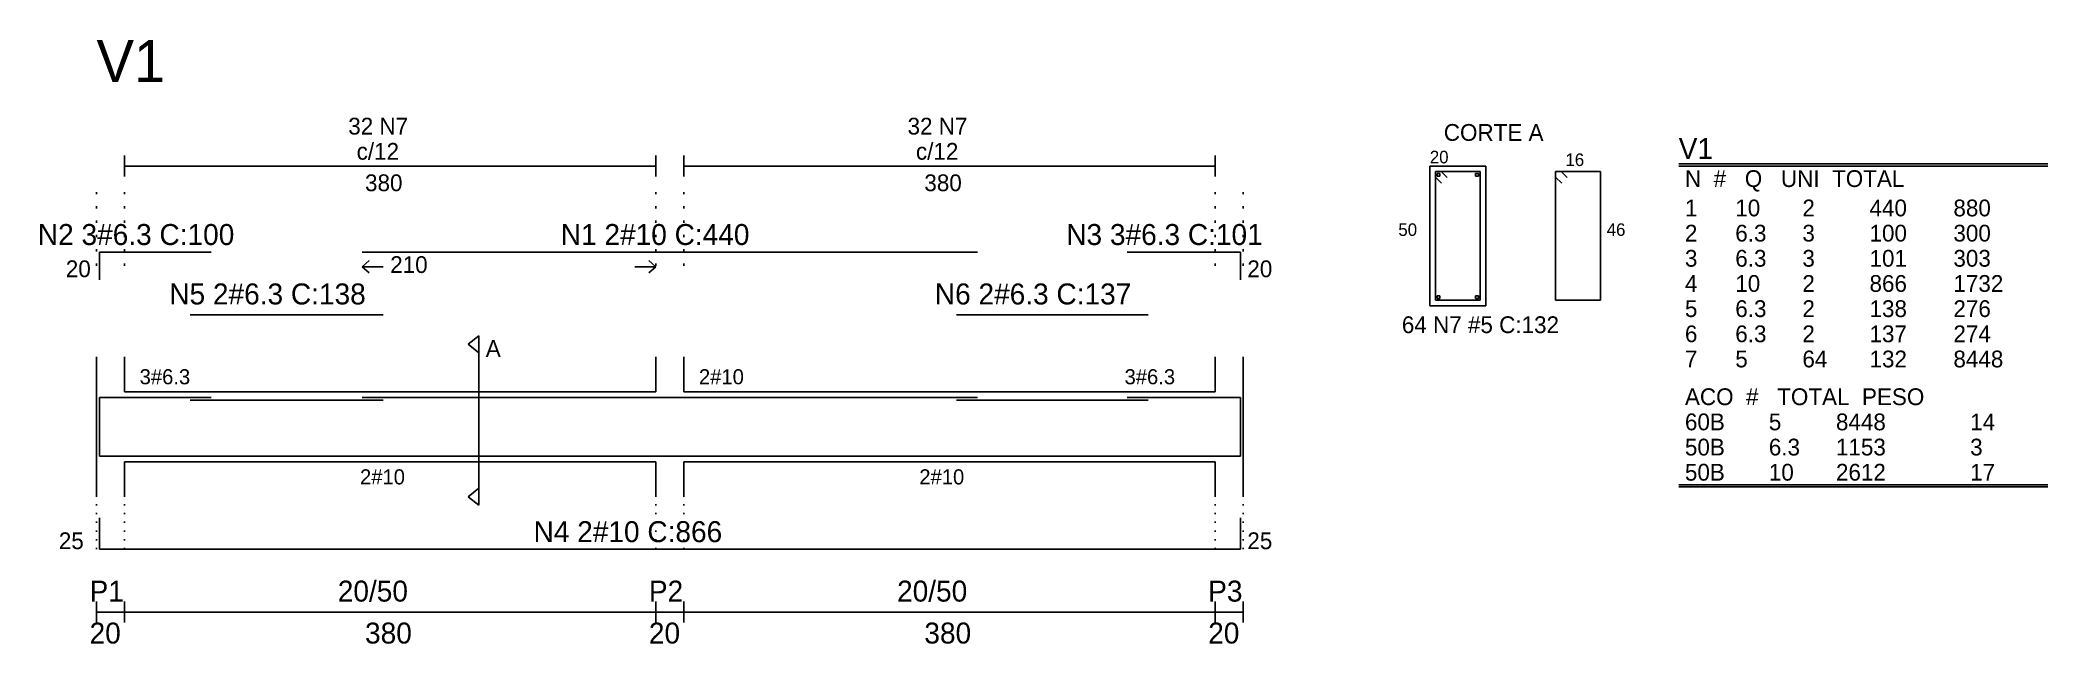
# Model space of a CAD drawing. Header units: metres. Extents: x 2596 to 16955, y 1573 to 5890.
import ezdxf

# ---------------------------------------------------------------- set-up
doc = ezdxf.new("R2010")
doc.units = ezdxf.units.M

msp = doc.modelspace()

# ---------------------------------------------------------------- linework, layer by layer
at = {"layer": 'COTAS'}
for p, q in [((3200, 4915), (3200, 5065)), ((7000, 4915), (7000, 5065)), ((7200, 4915), (7200, 5065)), ((11000, 4915), (11000, 5065)), ((3200, 4990), (7000, 4990)), ((7200, 4990), (11000, 4990)), ((4900, 4270), (4950, 4315)), ((7000, 4270), (6950, 4315)), ((4900, 4270), (5050, 4270)), ((4900, 4270), (4950, 4225)), ((7000, 4270), (6850, 4270)), ((7000, 4270), (6950, 4225)), ((3000, 1725), (3000, 1875)), ((3000, 1725), (3000, 1875)), ((3200, 1725), (3200, 1875)), ((7000, 1725), (7000, 1875)), ((7200, 1725), (7200, 1875)), ((11000, 1725), (11000, 1875)), ((11200, 1725), (11200, 1875)), ((11200, 1725), (11200, 1875)), ((3000, 1800), (11200, 1800))]:
    msp.add_line(p, q, dxfattribs=at)
at = {"layer": 'FERRO'}
for p, q in [((13435, 4950), (13755, 4950)), ((13435, 4950), (13435, 4030)), ((13435, 4910), (13478.2, 4866.8)), ((13475, 4950), (13518.2, 4906.8)), ((13755, 4950), (13755, 4030)), ((3020, 4175), (3020, 4375)), ((3020, 4375), (3820, 4375)), ((4900, 4375), (9300, 4375)), ((10370, 4375), (11180, 4375)), ((11180, 4175), (11180, 4375)), ((13435, 4030), (13755, 4030)), ((3670, 3925), (5050, 3925)), ((9150, 3925), (10520, 3925)), ((3020, 2475), (3020, 2250)), ((11180, 2475), (11180, 2250)), ((3020, 2250), (11180, 2250))]:
    msp.add_line(p, q, dxfattribs=at)
at = {"layer": 'FORMA'}
for p, q in [((12535, 4990), (12935, 4990)), ((12535, 4990), (12535, 3990)), ((12935, 4990), (12935, 3990)), ((3000, 4788.75), (3000, 4804.125)), ((3200, 4788.75), (3200, 4804.125)), ((7000, 4788.75), (7000, 4804.125)), ((7200, 4788.75), (7200, 4804.125)), ((11000, 4788.75), (11000, 4804.125)), ((11200, 4788.75), (11200, 4804.125)), ((3000, 4686.25), (3000, 4701.625)), ((3000, 4583.75), (3000, 4599.125)), ((3200, 4686.25), (3200, 4701.625)), ((3200, 4583.75), (3200, 4599.125)), ((7000, 4686.25), (7000, 4701.625)), ((7000, 4583.75), (7000, 4599.125)), ((7200, 4686.25), (7200, 4701.625)), ((7200, 4583.75), (7200, 4599.125)), ((11000, 4686.25), (11000, 4701.625)), ((11000, 4583.75), (11000, 4599.125)), ((11200, 4686.25), (11200, 4701.625)), ((11200, 4583.75), (11200, 4599.125)), ((3000, 4481.25), (3000, 4496.625)), ((3200, 4481.25), (3200, 4496.625)), ((7000, 4481.25), (7000, 4496.625)), ((7200, 4481.25), (7200, 4496.625)), ((11000, 4481.25), (11000, 4496.625)), ((11200, 4481.25), (11200, 4496.625)), ((3000, 4378.75), (3000, 4394.125)), ((3200, 4378.75), (3200, 4394.125)), ((7000, 4378.75), (7000, 4394.125)), ((7200, 4378.75), (7200, 4394.125)), ((11000, 4378.75), (11000, 4394.125)), ((11200, 4378.75), (11200, 4394.125)), ((3000, 4276.25), (3000, 4291.625)), ((3200, 4276.25), (3200, 4291.625)), ((7000, 4276.25), (7000, 4291.625)), ((7200, 4276.25), (7200, 4291.625)), ((11000, 4276.25), (11000, 4291.625)), ((11200, 4276.25), (11200, 4291.625)), ((12535, 3990), (12935, 3990)), ((5733.333, 3775), (5658.333, 3715)), ((5733.333, 2565), (5733.333, 3775)), ((3000, 3375), (3000, 3625)), ((3200, 3375), (3200, 3625)), ((5658.333, 3715), (5733.333, 3655)), ((7000, 3375), (7000, 3625)), ((7200, 3375), (7200, 3625)), ((11000, 3375), (11000, 3625)), ((11200, 3375), (11200, 3625)), ((3000, 3375), (3000, 2625)), ((3000, 3375), (3000, 3375)), ((3000, 3375), (3000, 3375)), ((3000, 3375), (3000, 3375)), ((3200, 3375), (3200, 3375)), ((3200, 3375), (7000, 3375)), ((7000, 3375), (7000, 3375)), ((7200, 3375), (7200, 3375)), ((7200, 3375), (11000, 3375)), ((11000, 3375), (11000, 3375)), ((11200, 3375), (11200, 2625)), ((11200, 3375), (11200, 3375)), ((11200, 3375), (11200, 3375)), ((3200, 2875), (3200, 2625)), ((3200, 2875), (7000, 2875)), ((7000, 2875), (7000, 2625)), ((7200, 2875), (7200, 2625)), ((7200, 2875), (11000, 2875)), ((11000, 2875), (11000, 2625)), ((5658.333, 2625), (5733.333, 2685)), ((5733.333, 2565), (5658.333, 2625)), ((3000, 2562.5), (3000, 2571.875)), ((3000, 2500), (3000, 2509.375)), ((3000, 2437.5), (3000, 2446.875)), ((3200, 2562.5), (3200, 2571.875)), ((3200, 2500), (3200, 2509.375)), ((3200, 2437.5), (3200, 2446.875)), ((7000, 2562.5), (7000, 2571.875)), ((7000, 2500), (7000, 2509.375)), ((7000, 2437.5), (7000, 2446.875)), ((7200, 2562.5), (7200, 2571.875)), ((7200, 2500), (7200, 2509.375)), ((7200, 2437.5), (7200, 2446.875)), ((11000, 2562.5), (11000, 2571.875)), ((11000, 2500), (11000, 2509.375)), ((11000, 2437.5), (11000, 2446.875)), ((11200, 2562.5), (11200, 2571.875)), ((11200, 2500), (11200, 2509.375)), ((11200, 2437.5), (11200, 2446.875)), ((3000, 2375), (3000, 2384.375)), ((3000, 2312.5), (3000, 2321.875)), ((3200, 2375), (3200, 2384.375)), ((3200, 2312.5), (3200, 2321.875)), ((7000, 2375), (7000, 2384.375)), ((7000, 2312.5), (7000, 2321.875)), ((7200, 2375), (7200, 2384.375)), ((7200, 2312.5), (7200, 2321.875)), ((11000, 2375), (11000, 2384.375)), ((11000, 2312.5), (11000, 2321.875)), ((11200, 2375), (11200, 2384.375)), ((11200, 2312.5), (11200, 2321.875)), ((3000, 2250), (3000, 2259.375)), ((3200, 2250), (3200, 2259.375)), ((7000, 2250), (7000, 2259.375)), ((7200, 2250), (7200, 2259.375)), ((11000, 2250), (11000, 2259.375)), ((11200, 2250), (11200, 2259.375))]:
    msp.add_line(p, q, dxfattribs=at)
at = {"layer": 'FORMAFE'}
for p, q in [((12575, 4950), (12895, 4950)), ((12575, 4950), (12575, 4030)), ((12575, 4910), (12618.2, 4866.8)), ((12587.6, 4937.4), (12607.6, 4937.4)), ((12587.6, 4917.4), (12587.6, 4937.4)), ((12607.6, 4917.4), (12587.6, 4917.4)), ((12607.6, 4937.4), (12607.6, 4917.4)), ((12615, 4950), (12658.2, 4906.8)), ((12862.4, 4937.4), (12882.4, 4937.4)), ((12862.4, 4917.4), (12862.4, 4937.4)), ((12882.4, 4917.4), (12862.4, 4917.4)), ((12882.4, 4937.4), (12882.4, 4917.4)), ((12895, 4950), (12895, 4030)), ((12575, 4030), (12895, 4030)), ((12587.6, 4062.6), (12607.6, 4062.6)), ((12587.6, 4042.6), (12587.6, 4062.6)), ((12607.6, 4042.6), (12587.6, 4042.6)), ((12607.6, 4062.6), (12607.6, 4042.6)), ((12862.4, 4062.6), (12882.4, 4062.6)), ((12862.4, 4042.6), (12862.4, 4062.6)), ((12882.4, 4042.6), (12862.4, 4042.6)), ((12882.4, 4062.6), (12882.4, 4042.6)), ((3020, 3135), (3020, 3335)), ((3020, 3335), (3820, 3335)), ((3670, 3315), (5050, 3315)), ((4900, 3335), (9300, 3335)), ((9150, 3315), (10520, 3315)), ((10370, 3335), (11180, 3335)), ((11180, 3135), (11180, 3335)), ((3020, 3165), (3020, 2915)), ((11180, 3165), (11180, 2915)), ((3020, 2915), (11180, 2915))]:
    msp.add_line(p, q, dxfattribs=at)
at = {"layer": 'TABELA'}
for p, q in [((14315, 5005), (16955, 5005)), ((14315, 4990), (16955, 4990)), ((14315, 2710), (16955, 2710)), ((14315, 2695), (16955, 2695))]:
    msp.add_line(p, q, dxfattribs=at)

# ---------------------------------------------------------------- texts
at = {"layer": 'COTAS'}
for s, height, p in [('210', 120, (5100, 4225)), ('P1', 150, (2950, 1875)), ('20/50', 150, (4725, 1875)), ('P2', 150, (6950, 1875)), ('20/50', 150, (8725, 1875)), ('P3', 150, (10950, 1875)), ('20', 150, (2950, 1575)), ('380', 150, (4920, 1575)), ('20', 150, (6950, 1575)), ('380', 150, (8920, 1575)), ('20', 150, (10950, 1575))]:
    msp.add_text(s, height=height, dxfattribs=at).set_placement(p)
at = {"layer": 'FORMA'}
msp.add_text('A', height=120, dxfattribs=at).set_placement((5783.333, 3625))
at = {"layer": 'FORMAFE'}
for s, p in [('3#6.3', (3308, 3429)), ('2#10', (7308, 3429)), ('3#6.3', (10352, 3429)), ('2#10', (4884, 2713)), ('2#10', (8884, 2713))]:
    msp.add_text(s, height=108, dxfattribs=at).set_placement(p)
at = {"layer": 'TABELA'}
for s, height, p in [('V1', 300, (3000, 5590)), ('V1', 150, (14315, 5040)), (' N  #   Q   UNI  TOTAL', 120, (14315, 4840)), (' 1', 120, (14315, 4630)), (' 10', 120, (14675, 4630)), (' 2', 120, (15155, 4630)), (' 440', 120, (15635, 4630)), (' 880', 120, (16235, 4630)), (' 2', 120, (14315, 4450)), (' 6.3', 120, (14675, 4450)), (' 3', 120, (15155, 4450)), (' 100', 120, (15635, 4450)), (' 300', 120, (16235, 4450)), (' 3', 120, (14315, 4270)), (' 6.3', 120, (14675, 4270)), (' 3', 120, (15155, 4270)), (' 101', 120, (15635, 4270)), (' 303', 120, (16235, 4270)), (' 4', 120, (14315, 4090)), (' 10', 120, (14675, 4090)), (' 2', 120, (15155, 4090)), (' 866', 120, (15635, 4090)), (' 1732', 120, (16235, 4090)), (' 5', 120, (14315, 3910)), (' 6.3', 120, (14675, 3910)), (' 2', 120, (15155, 3910)), (' 138', 120, (15635, 3910)), (' 276', 120, (16235, 3910)), (' 6', 120, (14315, 3730)), (' 6.3', 120, (14675, 3730)), (' 2', 120, (15155, 3730)), (' 137', 120, (15635, 3730)), (' 274', 120, (16235, 3730)), (' 7', 120, (14315, 3550)), (' 5', 120, (14675, 3550)), (' 64', 120, (15155, 3550)), (' 132', 120, (15635, 3550)), (' 8448', 120, (16235, 3550)), (' ACO  #   TOTAL  PESO', 120, (14315, 3280)), (' 60B', 120, (14315, 3100)), (' 5', 120, (14915, 3100)), (' 8448', 120, (15395, 3100)), (' 14', 120, (16355, 3100)), (' 50B', 120, (14315, 2920)), (' 6.3', 120, (14915, 2920)), (' 1153', 120, (15395, 2920)), (' 3', 120, (16355, 2920)), (' 50B', 120, (14315, 2740)), (' 10', 120, (14915, 2740)), (' 2612', 120, (15395, 2740)), (' 17', 120, (16355, 2740))]:
    msp.add_text(s, height=height, dxfattribs=at).set_placement(p)
at = {"layer": 'TEXTO'}
for s, height, p in [('32 N7', 120, (4800, 5215)), ('32 N7', 120, (8800, 5215)), ('CORTE A', 120, (12635, 5170)), ('c/12', 120, (4860, 5035)), ('c/12', 120, (8860, 5035)), ('20', 90, (12535, 5008.9)), ('16', 90, (13505, 4990)), ('380', 120, (4920, 4810)), ('380', 120, (8920, 4810)), ('N2 3#6.3 C:100', 150, (2580, 4425)), ('N1 2#10 C:440', 150, (6320, 4425)), ('N3 3#6.3 C:101', 150, (9935, 4425)), ('50', 90, (12310, 4490)), ('46', 90, (13800, 4490)), ('20', 120, (2780, 4195)), ('20', 120, (11230, 4195)), ('N5 2#6.3 C:138', 150, (3520, 4000)), ('N6 2#6.3 C:137', 150, (8995, 4000)), ('64 N7 #5 C:132', 120, (12335, 3795)), ('N4 2#10 C:866', 150, (6125, 2300)), ('25', 120, (2730, 2250)), ('25', 120, (11230, 2250))]:
    msp.add_text(s, height=height, dxfattribs=at).set_placement(p)

doc.saveas('drawing.dxf')
